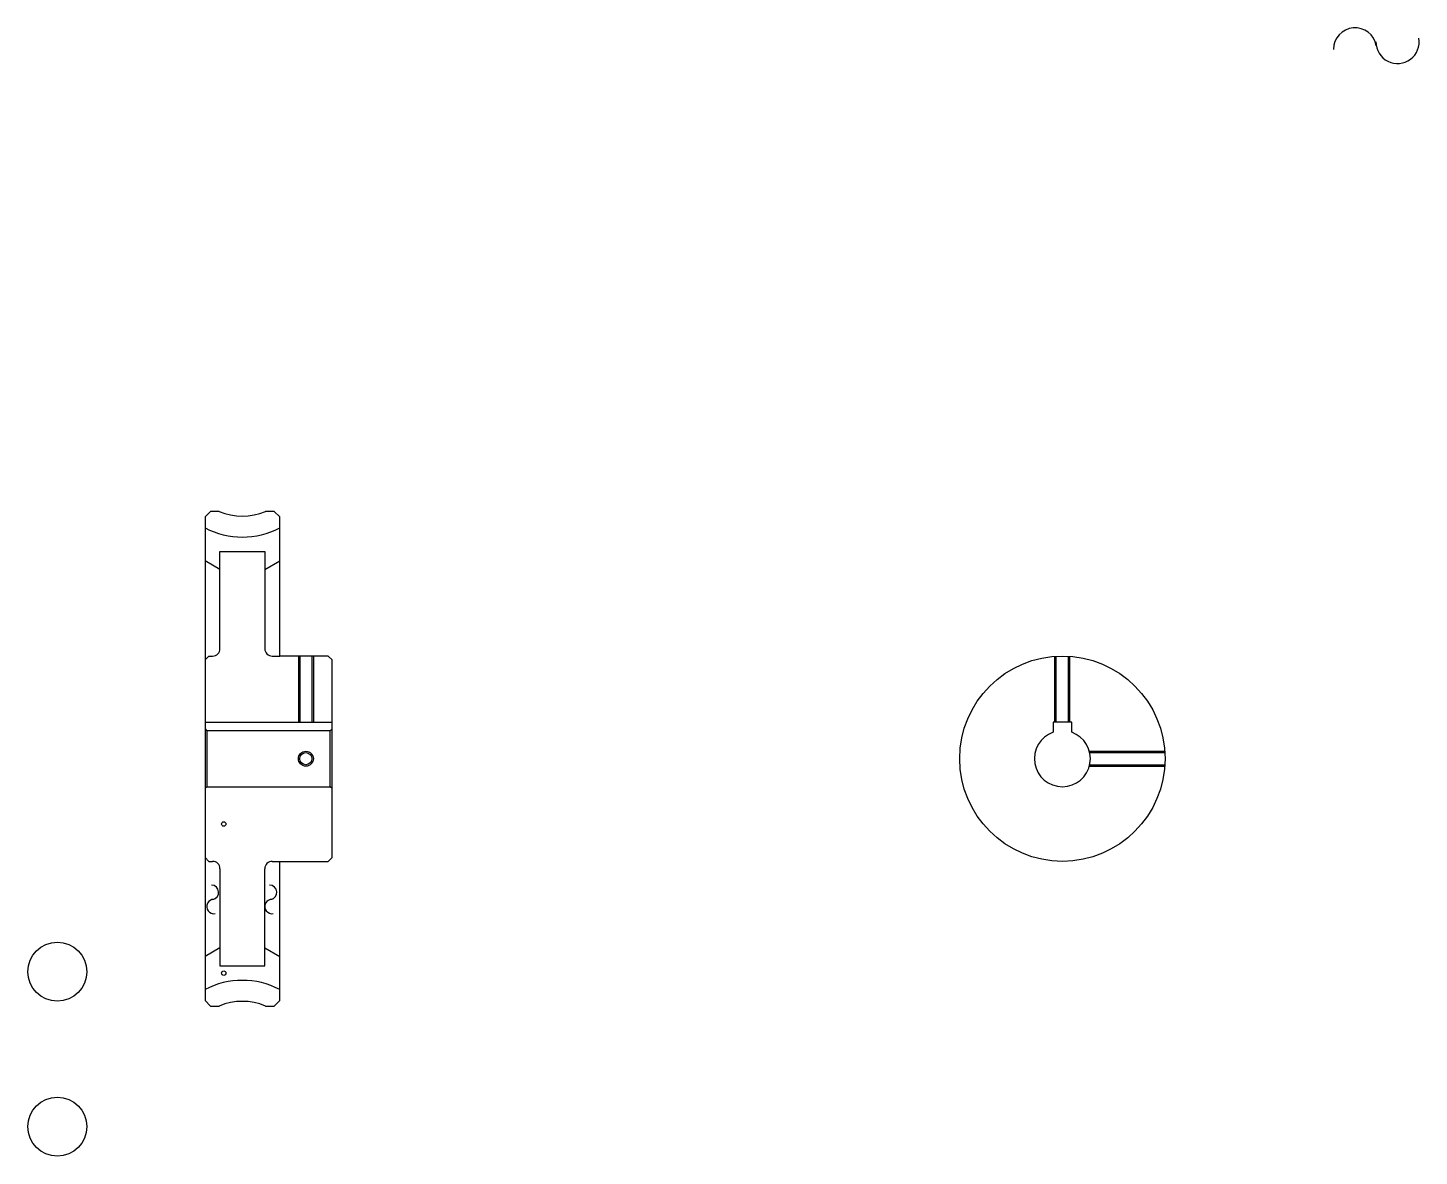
# Model space of a CAD drawing. Header units: metres. Extents: x 107 to 479, y 64 to 366.
import ezdxf

# ---------------------------------------------------------------- set-up
doc = ezdxf.new("R2010")
doc.units = ezdxf.units.M

msp = doc.modelspace()

# ---------------------------------------------------------------- linework, layer by layer
at = {"color": 4}
for p, q in [((170.266663, 225.919434), (170.266663, 199.919434)), ((158.266663, 221.110031), (154.266663, 223.419434)), ((170.266663, 221.110031), (174.266663, 223.419434)), ((172.266663, 197.919434), (174.266663, 197.919434)), ((154.266663, 180.219437), (188.266663, 180.219437)), ((188.266663, 178.419434), (187.766663, 177.919434)), ((154.266663, 162.419434), (154.766663, 162.919434)), ((188.266663, 162.419434), (187.766663, 162.919434)), ((172.266663, 142.919434), (174.266663, 142.919434)), ((170.266663, 114.919434), (170.266663, 140.919434)), ((158.266663, 119.728836), (154.266663, 117.419434)), ((170.266663, 119.728836), (174.266663, 117.419434))]:
    msp.add_line(p, q, dxfattribs=at)
for points in [[(158.066864, 236.669434), (155.766663, 236.669434), (154.266663, 235.169434), (154.266663, 162.419434)], [(170.466461, 104.169434), (172.766663, 104.169434), (174.266663, 105.669434), (174.266663, 142.919434), (187.266663, 142.919434), (188.266663, 143.919434), (188.266663, 196.919434), (187.266663, 197.919434), (174.266663, 197.919434), (174.266663, 235.169434), (172.766663, 236.669434), (170.466461, 236.669434)], [(158.266663, 199.919434), (158.266663, 225.919434), (170.266663, 225.919434)], [(154.266663, 196.919434), (155.266663, 197.919434), (156.266663, 197.919434)], [(179.266663, 197.919434), (179.266663, 180.219437)], [(179.646667, 197.919434), (179.646667, 180.219437)], [(182.886658, 197.919434), (182.886658, 180.219437)], [(183.266663, 197.919434), (183.266663, 180.219437)], [(381.877777, 180.219437), (381.877777, 197.846603)], [(382.257782, 180.219437), (382.257782, 197.871674)], [(385.497772, 180.219437), (385.497772, 197.871674)], [(385.877777, 180.219437), (385.877777, 197.846603)], [(386.377777, 177.490509), (386.377777, 180.219437), (381.377777, 180.219437), (381.377777, 177.490509)], [(154.266663, 178.419434), (154.766663, 177.919434), (154.766663, 162.919434), (187.766663, 162.919434), (187.766663, 177.919434), (154.766663, 177.919434)], [(391.106201, 172.419434), (411.304962, 172.419434)], [(391.200745, 172.039429), (411.330017, 172.039429)], [(391.106201, 168.419434), (411.304962, 168.419434)], [(391.200745, 168.799438), (411.330017, 168.799438)], [(154.266663, 162.419434), (154.266663, 105.669434), (155.766663, 104.169434), (158.066864, 104.169434)], [(154.266663, 143.919434), (155.266663, 142.919434), (156.266663, 142.919434)], [(158.266663, 140.919434), (158.266663, 114.919434), (170.266663, 114.919434)]]:
    msp.add_lwpolyline(points, dxfattribs=at)
for centre, radius in [((383.877777, 170.419434), 27.5), ((181.266663, 170.419434), 1.62)]:
    msp.add_circle(centre, radius, dxfattribs=at)
at = {"color": 7}
msp.add_circle((181.266663, 170.419434), 2, dxfattribs=at)
at = {"color": 5}
for centre, radius in [((159.266663, 152.919434), 0.593333), ((114.711105, 113.363876), 7.911111), ((159.266663, 112.981934), 0.593333), ((114.711105, 71.863876), 7.911111)]:
    msp.add_circle(centre, radius, dxfattribs=at)
at = {"color": 7}
for centre, radius, start, end in [((462.256134, 360.394775), 5.785, 10, 180), ((473.65036, 362.4039), 5.785, 180, 10), ((155.983704, 134.616104), 1.928333, 280, 90), ((171.543701, 134.616104), 1.928333, 280, 90), ((156.653397, 130.818024), 1.928333, 90, 280), ((172.213409, 130.818024), 1.928333, 90, 280)]:
    msp.add_arc(centre, radius, start, end, dxfattribs=at)
at = {"color": 4}
for centre, radius, start, end in [((164.266663, 251.419434), 16, 247.20175188, 292.79824812), ((164.266663, 251.419434), 21.625, 242.45612488, 297.54387512), ((156.266663, 199.919434), 2, 270, 0), ((172.266663, 199.919434), 2, 180, 270), ((383.877777, 170.419434), 7.5, 109.47122094, 70.52877906), ((156.266663, 140.919434), 2, 0, 90), ((172.266663, 140.919434), 2, 90, 180), ((164.266663, 89.419434), 21.625, 62.45612488, 117.54387512), ((164.266663, 89.419434), 16, 67.20175188, 112.79824812)]:
    msp.add_arc(centre, radius, start, end, dxfattribs=at)

doc.saveas('drawing.dxf')
